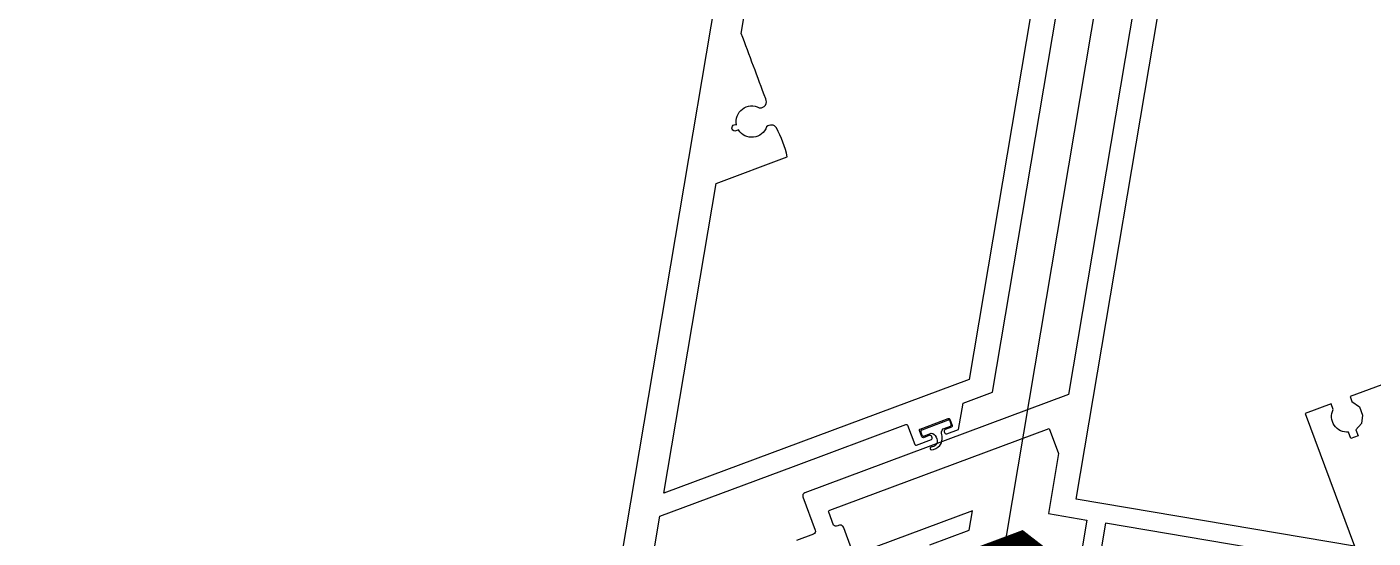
# Model space of a CAD drawing. Extents: x 12199666 to 24617114, y 1197707 to 2548648.
# Drawn here: x 12307534.2 to 12307748.9, y 1248369.9 to 1248451.4 of the extents above; entities that cross this region are included whole.
import ezdxf

# ---------------------------------------------------------------- set-up
doc = ezdxf.new("R2010")
doc.units = 0
doc.header["$LTSCALE"] = 10
doc.header["$MEASUREMENT"] = 0
doc.linetypes.add('TX-PLAN-T1-F11$0$ACAD_ISO04W100', pattern=[30, 24, -3, 0, -3])
doc.layers.add('TX-PLAN-T1-F11$0$_EDO-ALUMINIUM-SECTION', color=90, linetype='Continuous', lineweight=30)
doc.layers.add('TX-PLAN-T1-F11$0$bangong', color=5, linetype='Continuous', true_color=0x0000ff)
for name, color, linetype in [('TX-PLAN-T1-F11$0$F-Alum', 4, 'Continuous'), ('TX-PLAN-T1-F11$0$F-center', 6, 'TX-PLAN-T1-F11$0$ACAD_ISO04W100'), ('TX-PLAN-T1-F11$0$F-Gaskets', 8, 'Continuous')]:
    doc.layers.add(name, color=color, linetype=linetype)

# ---------------------------------------------------------------- blocks, each defined once
blk = doc.blocks.new('TX-PLAN-T1-F11$0$TY001')
at = {"layer": 'TX-PLAN-T1-F11$0$F-Alum'}
for points in [[(1488.210649064044, 108.8056678024004), (1494, 112.150307061107), (1494, 115.2447885326255), (1465.929928969359, 99.028072259287)], [(1440, 265.6072033145756), (1440, 21.99991504089849)]]:
    blk.add_lwpolyline(points, dxfattribs=at)
for points in [[(1445, 86.93637789456989), (1445, 106.1279798812466), (1464.666924478952, 117.4900079243525), (1481.249208494788, 127.069969254997, -0.4142135623730994), (1481.522434007609, 126.9968404702813), (1483.167976491153, 124.1485144824692, 0.4142135623730994), (1483.441202003742, 124.0753856977972), (1485.650591934565, 125.3518003389181, 0.3710010212546213), (1485.675045555457, 125.7920225391135, 0.371001021328883), (1485.281464092201, 125.9907363959501), (1484.349946275586, 125.4525774395152, -0.4142135623730903), (1484.076720762765, 125.5257062242017), (1483.538561806316, 126.4572240408015, -0.4142135623730993), (1483.611690591089, 126.7304495536664), (1487.737888693111, 129.1142477216927, -0.4142135623730929), (1488.011114205699, 129.0411189370352), (1488.549273162382, 128.1096011203626, -0.4142135623730957), (1488.476144377608, 127.836375607556), (1487.544626560993, 127.2982166510192, 0.3247510042344253), (1487.502998812357, 126.8480725680129, 0.3247510042185825), (1487.913754403358, 126.6592805939872), (1489.670571281342, 127.6742335245799), (1489.670571281342, 131.9351814159454), (1494, 134.4363905177306), (1494, 273.9186768197251)], [(1490, 268.1431585114769), (1490, 135.8172538467334), (1445, 109.8197338729951), (1445, 159.9150381517538), (1455.503359522438, 165.9602894831769, 0.07461558346748136), (1453.031493918272, 170.2374879150011, 0.4853178694831812), (1451.451802424155, 170.1340042633528, -0.6256886145417149), (1447.113803882152, 168.9076134604984), (1446.892490705475, 168.7794332090125, -1.655974739802299), (1446.655068055261, 169.6587571866112, -0.6368250069020726), (1449.784389937529, 172.9375852977391, 0.07194839189042587), (1449.868215703871, 172.9286634906312, 0.5771860385559233), (1450.563630494056, 174.5289933406893, 0.0007841221836040147), (1445, 184.1364825371129), (1445, 221.7166408364719)]]:
    blk.add_lwpolyline(points, format="xyb", dxfattribs=at)
at = {"layer": 'TX-PLAN-T1-F11$0$F-center'}
blk.add_line((1500, -30.81192101103079), (1500, 345.6712806450087), dxfattribs=at)
at = {"layer": 'TX-PLAN-T1-F11$0$F-Gaskets'}
blk.add_lwpolyline([(1488.368828074541, 128.3202633709589), (1488.118682152359, 128.753249537127, 0.414213562373095), (1487.777184414444, 128.8446513769013), (1483.880655273329, 126.5935381732852, 0.414213562373095), (1483.789253433701, 126.2520404354), (1484.039399355883, 125.8190542692755, 0.4142135623732282), (1484.380897093797, 125.7276524295594), (1485.463319214759, 126.3529922231246, -0.3022643838061359), (1486.311394491233, 125.8844462481939), (1486.461363041541, 125.624860534881, -0.5173964972509594), (1486.001153432066, 124.248424046571, 0.2759327187054382), (1485.798608411802, 124.15903368617, 0.7886358641544985), (1485.887701272266, 123.7448428634816, 0.4573379824077483), (1487.251239906065, 126.1689198920067), (1487.177280234871, 126.384688068516, -0.3022643838040871), (1487.195004113717, 127.3534258396103), (1488.277426234679, 127.9787656331755, 0.414213562373095)], format="xyb", close=True, dxfattribs=at)
blk = doc.blocks.new('*U193')
at = {"layer": 'TX-PLAN-T1-F11$0$F-Alum', "flags": 128}
for points in [[(6, 289.8114596422238), (6, 136.0925112746481), (-32.85404102434404, 113.6456511076249, 0.414213562372367), (-33.0368629861623, 112.9625873255427), (-30.20133781293407, 108.0544794398011, -0.4142135623723672), (-30.3841597745195, 107.3714156578208), (-32.87624754663557, 105.9316800661327, 0.4142135623747425)], [(-24.01870415266603, 106.09974782879), (-25.782980784541, 109.1535948307283, 0.5479023864882148), (-26.77834252780303, 109.3200882933597, -0.297523596281059), (-27.46824976732023, 109.3207830539468), (-28.56268278509378, 111.215174744153, -0.4450276250246835), (-28.42859366070479, 111.5827852300135), (3.858975284500048, 130.2360456410388), (6, 126.5300724443223), (6, 116.8464862994297), (12.23600407456979, 116.8464862994733), (12.23599933716469, 57.20323790282418)]]:
    blk.add_lwpolyline(points, format="xyb", dxfattribs=at)
at = {"layer": 'TX-PLAN-T1-F11$0$F-Alum'}
blk.add_lwpolyline([(55, 217.7581493701437), (55, 145.9010887890618), (50.36085664783604, 143.2209505235514), (50.76585835171863, 142.5199191677093), (52.07439226331189, 141.8733738378214), (52.78314524516463, 140.6465689650067), (52.8648742842488, 139.2912706533389), (52.11707852827385, 138.1579945806152), (52.62333065806888, 137.2817053858016), (51.57178362435661, 136.6742028300068), (51.04321881197393, 137.5891138129809, -0.5881816220421693), (48.04030601982959, 140.763907489978), (47.55673122452572, 141.6009437080065), (43.7010587672703, 139.3734343366232), (54.98221924691461, 119.8464862994733), (10, 119.8464862994733), (10, 300.4828355697391)], format="xyb", dxfattribs=at)
blk.add_lwpolyline([(55, 116.8464862994733), (15.23599795601331, 116.8464862994151), (15.23599933716469, 47.1398345065827), (45.24494649423286, 47.13970411113405), (55, 52.7754195893649)], close=True, dxfattribs=at)
at = {"layer": 'TX-PLAN-T1-F11$0$F-center'}
blk.add_line((0, -30.81192101103079), (0, 345.6712806450087), dxfattribs=at)
blk = doc.blocks.new('TX-PLAN-T1-F11$0$A$C21521A5F')
at = {"rotation": 90}
for name, p in [('*U193', (388.7170751225203, 10760.21975712478, 0.0004146164392175001)), ('TX-PLAN-T1-F11$0$TY001', (388.7170751225203, 9260.219757124782, 0.0004146164392175001))]:
    blk.add_blockref(name, p, dxfattribs=at)
blk = doc.blocks.new('TX-PLAN-T1-F11$0$标准层幕墙0118')
at = {"color": 3, "rotation": 270}
blk.add_blockref('TX-PLAN-T1-F11$0$A$C21521A5F', (4239.780242875684, -661.2834627595585, -0.0004146164392191649), dxfattribs=at)
blk = doc.blocks.new('TX-PLAN-T1-F11')
at = {"layer": 'TX-PLAN-T1-F11$0$bangong', "const_width": 100}
blk.add_lwpolyline([(12308620.76584129, 1247867.476890152), (12307993.00973681, 1247639.511779728), (12307945.48375932, 1247621.797375508), (12307689.07939193, 1248311.068225762), (12307684.4220081, 1248314.668303085), (12307626.95596957, 1248293.248930163), (12306513.91270086, 1247889.055279398), (12306466.38672336, 1247871.340875179), (12306209.98235598, 1248560.611725432), (12306205.32497215, 1248564.211802755), (12306147.85893361, 1248542.792429833), (12305034.8156649, 1248138.598779068), (12304987.2896874, 1248120.884374849), (12304730.88532002, 1248810.155225102), (12304726.2279362, 1248813.755302425), (12304668.76189766, 1248792.335929503), (12303555.71862895, 1248388.142278738)], dxfattribs=at)
at = {"layer": 'TX-PLAN-T1-F11$0$_EDO-ALUMINIUM-SECTION', "rotation": 350.4236156863823}
blk.add_blockref('TX-PLAN-T1-F11$0$标准层幕墙0118', (12293055.45042718, 1251790.443008234), dxfattribs=at)

msp = doc.modelspace()

# ---------------------------------------------------------------- block references
msp.add_blockref('TX-PLAN-T1-F11', (0, 0))

doc.saveas('drawing.dxf')
